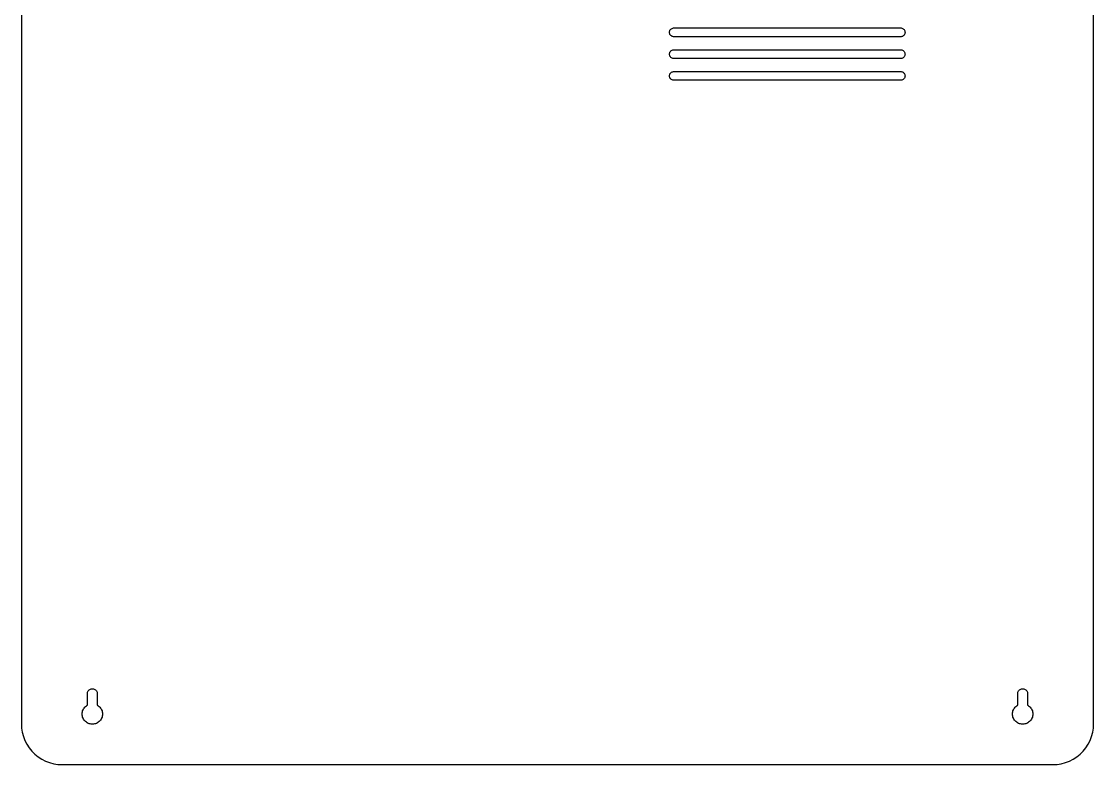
# Model space of a CAD drawing. Header units: metres. Extents: x -184 to 184, y -254 to 254.
# Drawn here: x -184.3 to 184.3, y -254.3 to 1.2 of the extents above; entities that cross this region are included whole.
import ezdxf

# ---------------------------------------------------------------- set-up
doc = ezdxf.new("R2010")
doc.units = ezdxf.units.M

msp = doc.modelspace()

# ---------------------------------------------------------------- linework, layer by layer
for p, q in [((-184.325, 240.325), (-184.325, -240.325)), ((184.325, -240.325), (184.325, 240.325)), ((38.5, -2.5), (38.5204, -2.2531)), ((38.5204, -2.74689), (38.5, -2.5)), ((38.5204, -2.2531), (38.5813, -2.01294)), ((38.5813, -2.98705), (38.5204, -2.74689)), ((38.5813, -2.01294), (38.6808, -1.78607)), ((38.6808, -3.21391), (38.5813, -2.98705)), ((38.6808, -1.78607), (38.8163, -1.57867)), ((38.8163, -3.42131), (38.6808, -3.21391)), ((38.8163, -1.57867), (38.9841, -1.39641)), ((38.9841, -3.60358), (38.8163, -3.42131)), ((38.9841, -1.39641), (39.1796, -1.24425)), ((39.1796, -3.75574), (38.9841, -3.60358)), ((39.1796, -1.24425), (39.3974, -1.12633)), ((39.3974, -1.12633), (39.6318, -1.0459)), ((39.6318, -1.0459), (39.8761, -1.00511)), ((39.8761, -1.00511), (118.124, -1.00511)), ((118.124, -1.00511), (118.368, -1.0459)), ((118.368, -1.0459), (118.603, -1.12633)), ((118.603, -1.12633), (118.82, -1.24425)), ((118.82, -1.24425), (119.016, -1.39641)), ((119.016, -3.60358), (118.82, -3.75574)), ((119.016, -1.39641), (119.184, -1.57867)), ((119.184, -3.42131), (119.016, -3.60358)), ((119.184, -1.57867), (119.319, -1.78607)), ((119.319, -3.21391), (119.184, -3.42131)), ((119.319, -1.78607), (119.419, -2.01294)), ((119.419, -2.98705), (119.319, -3.21391)), ((119.419, -2.01294), (119.48, -2.2531)), ((119.48, -2.74689), (119.419, -2.98705)), ((119.48, -2.2531), (119.5, -2.5)), ((119.5, -2.5), (119.48, -2.74689)), ((39.3974, -3.87366), (39.1796, -3.75574)), ((39.6318, -3.95409), (39.3974, -3.87366)), ((39.8761, -3.99487), (39.6318, -3.95409)), ((118.124, -3.99487), (39.8761, -3.99487)), ((118.368, -3.95409), (118.124, -3.99487)), ((118.603, -3.87366), (118.368, -3.95409)), ((118.82, -3.75574), (118.603, -3.87366)), ((38.5, -10), (38.5204, -9.7531)), ((38.5204, -10.2469), (38.5, -10)), ((38.5204, -9.7531), (38.5813, -9.51294)), ((38.5813, -10.487), (38.5204, -10.2469)), ((38.5813, -9.51294), (38.6808, -9.28607)), ((38.6808, -10.7139), (38.5813, -10.487)), ((38.6808, -9.28607), (38.8163, -9.07867)), ((38.8163, -10.9213), (38.6808, -10.7139)), ((38.8163, -9.07867), (38.9841, -8.89641)), ((38.9841, -11.1036), (38.8163, -10.9213)), ((38.9841, -8.89641), (39.1796, -8.74425)), ((39.1796, -8.74425), (39.3974, -8.62633)), ((39.3974, -8.62633), (39.6318, -8.5459)), ((39.6318, -8.5459), (39.8761, -8.50511)), ((39.8761, -8.50511), (118.124, -8.50511)), ((118.124, -8.50511), (118.368, -8.5459)), ((118.368, -8.5459), (118.603, -8.62633)), ((118.603, -8.62633), (118.82, -8.74425)), ((118.82, -8.74425), (119.016, -8.89641)), ((119.016, -8.89641), (119.184, -9.07867)), ((119.184, -10.9213), (119.016, -11.1036)), ((119.184, -9.07867), (119.319, -9.28607)), ((119.319, -10.7139), (119.184, -10.9213)), ((119.319, -9.28607), (119.419, -9.51294)), ((119.419, -10.487), (119.319, -10.7139)), ((119.419, -9.51294), (119.48, -9.7531)), ((119.48, -10.2469), (119.419, -10.487)), ((119.48, -9.7531), (119.5, -10)), ((119.5, -10), (119.48, -10.2469)), ((39.1796, -11.2557), (38.9841, -11.1036)), ((39.3974, -11.3737), (39.1796, -11.2557)), ((39.6318, -11.4541), (39.3974, -11.3737)), ((39.8761, -11.4949), (39.6318, -11.4541)), ((118.124, -11.4949), (39.8761, -11.4949)), ((118.368, -11.4541), (118.124, -11.4949)), ((118.603, -11.3737), (118.368, -11.4541)), ((118.82, -11.2557), (118.603, -11.3737)), ((119.016, -11.1036), (118.82, -11.2557)), ((38.5, -17.5), (38.5204, -17.2531)), ((38.5204, -17.7469), (38.5, -17.5)), ((38.5204, -17.2531), (38.5813, -17.0129)), ((38.5813, -17.987), (38.5204, -17.7469)), ((38.5813, -17.0129), (38.6808, -16.7861)), ((38.6808, -18.2139), (38.5813, -17.987)), ((38.6808, -16.7861), (38.8163, -16.5787)), ((38.8163, -18.4213), (38.6808, -18.2139)), ((38.8163, -16.5787), (38.9841, -16.3964)), ((38.9841, -18.6036), (38.8163, -18.4213)), ((38.9841, -16.3964), (39.1796, -16.2442)), ((39.1796, -16.2442), (39.3974, -16.1263)), ((39.3974, -16.1263), (39.6318, -16.0459)), ((39.6318, -16.0459), (39.8761, -16.0051)), ((39.8761, -16.0051), (118.124, -16.0051)), ((118.124, -16.0051), (118.368, -16.0459)), ((118.368, -16.0459), (118.603, -16.1263)), ((118.603, -16.1263), (118.82, -16.2442)), ((118.82, -16.2442), (119.016, -16.3964)), ((119.016, -16.3964), (119.184, -16.5787)), ((119.184, -18.4213), (119.016, -18.6036)), ((119.184, -16.5787), (119.319, -16.7861)), ((119.319, -18.2139), (119.184, -18.4213)), ((119.319, -16.7861), (119.419, -17.0129)), ((119.419, -17.987), (119.319, -18.2139)), ((119.419, -17.0129), (119.48, -17.2531)), ((119.48, -17.7469), (119.419, -17.987)), ((119.48, -17.2531), (119.5, -17.5)), ((119.5, -17.5), (119.48, -17.7469)), ((39.1796, -18.7557), (38.9841, -18.6036)), ((39.3974, -18.8737), (39.1796, -18.7557)), ((39.6318, -18.9541), (39.3974, -18.8737)), ((39.8761, -18.9949), (39.6318, -18.9541)), ((118.124, -18.9949), (39.8761, -18.9949)), ((118.368, -18.9541), (118.124, -18.9949)), ((118.603, -18.8737), (118.368, -18.9541)), ((118.82, -18.7557), (118.603, -18.8737)), ((119.016, -18.6036), (118.82, -18.7557)), ((-160.989, -228.604), (-160.782, -228.468)), ((-160.782, -228.468), (-160.557, -228.362)), ((-160.557, -228.362), (-160.32, -228.291)), ((-160.32, -228.291), (-160.074, -228.255)), ((-160.074, -228.255), (-159.826, -228.255)), ((-159.826, -228.255), (-159.58, -228.291)), ((-159.58, -228.291), (-159.343, -228.362)), ((-159.343, -228.362), (-159.118, -228.468)), ((-159.118, -228.468), (-158.911, -228.604)), ((158.911, -228.604), (159.118, -228.468)), ((159.118, -228.468), (159.343, -228.362)), ((159.343, -228.362), (159.58, -228.291)), ((159.58, -228.291), (159.826, -228.255)), ((159.826, -228.255), (160.074, -228.255)), ((160.074, -228.255), (160.32, -228.291)), ((160.32, -228.291), (160.557, -228.362)), ((160.557, -228.362), (160.782, -228.468)), ((160.782, -228.468), (160.989, -228.604)), ((-161.649, -229.888), (-161.622, -229.641)), ((-161.649, -233.893), (-161.649, -229.888)), ((-161.622, -229.641), (-161.559, -229.401)), ((-161.559, -229.401), (-161.462, -229.173)), ((-161.462, -229.173), (-161.333, -228.961)), ((-161.333, -228.961), (-161.174, -228.77)), ((-161.174, -228.77), (-160.989, -228.604)), ((-158.911, -228.604), (-158.726, -228.77)), ((-158.726, -228.77), (-158.567, -228.961)), ((-158.567, -228.961), (-158.438, -229.173)), ((-158.438, -229.173), (-158.341, -229.401)), ((-158.341, -229.401), (-158.278, -229.641)), ((-158.278, -229.641), (-158.251, -229.888)), ((-158.251, -229.888), (-158.251, -233.893)), ((158.251, -229.888), (158.278, -229.641)), ((158.251, -233.893), (158.251, -229.888)), ((158.278, -229.641), (158.341, -229.401)), ((158.341, -229.401), (158.438, -229.173)), ((158.438, -229.173), (158.567, -228.961)), ((158.567, -228.961), (158.726, -228.77)), ((158.726, -228.77), (158.911, -228.604)), ((160.989, -228.604), (161.174, -228.77)), ((161.174, -228.77), (161.333, -228.961)), ((161.333, -228.961), (161.462, -229.173)), ((161.462, -229.173), (161.559, -229.401)), ((161.559, -229.401), (161.622, -229.641)), ((161.622, -229.641), (161.649, -229.888)), ((161.649, -229.888), (161.649, -233.893)), ((-163.374, -236.222), (-163.279, -235.868)), ((-163.279, -235.868), (-163.147, -235.526)), ((-163.147, -235.526), (-162.981, -235.2)), ((-162.981, -235.2), (-162.782, -234.893)), ((-162.782, -234.893), (-162.551, -234.608)), ((-162.551, -234.608), (-162.292, -234.349)), ((-162.292, -234.349), (-162.007, -234.118)), ((-162.007, -234.118), (-161.7, -233.919)), ((-161.7, -233.919), (-161.649, -233.893)), ((-158.251, -233.893), (-158.2, -233.919)), ((-158.2, -233.919), (-157.893, -234.118)), ((-157.893, -234.118), (-157.608, -234.349)), ((-157.608, -234.349), (-157.349, -234.608)), ((-157.349, -234.608), (-157.118, -234.893)), ((-157.118, -234.893), (-156.919, -235.2)), ((-156.919, -235.2), (-156.753, -235.526)), ((-156.753, -235.526), (-156.621, -235.868)), ((-156.621, -235.868), (-156.526, -236.222)), ((156.526, -236.222), (156.621, -235.868)), ((156.621, -235.868), (156.753, -235.526)), ((156.753, -235.526), (156.919, -235.2)), ((156.919, -235.2), (157.118, -234.893)), ((157.118, -234.893), (157.349, -234.608)), ((157.349, -234.608), (157.608, -234.349)), ((157.608, -234.349), (157.893, -234.118)), ((157.893, -234.118), (158.2, -233.919)), ((158.2, -233.919), (158.251, -233.893)), ((161.649, -233.893), (161.7, -233.919)), ((161.7, -233.919), (162.007, -234.118)), ((162.007, -234.118), (162.292, -234.349)), ((162.292, -234.349), (162.551, -234.608)), ((162.551, -234.608), (162.782, -234.893)), ((162.782, -234.893), (162.981, -235.2)), ((162.981, -235.2), (163.147, -235.526)), ((163.147, -235.526), (163.279, -235.868)), ((163.279, -235.868), (163.374, -236.222)), ((-163.45, -236.95), (-163.431, -236.584)), ((-163.431, -237.316), (-163.45, -236.95)), ((-163.431, -236.584), (-163.374, -236.222)), ((-163.374, -237.678), (-163.431, -237.316)), ((-163.279, -238.032), (-163.374, -237.678)), ((-163.147, -238.374), (-163.279, -238.032)), ((-162.981, -238.7), (-163.147, -238.374)), ((-162.782, -239.007), (-162.981, -238.7)), ((-162.551, -239.292), (-162.782, -239.007)), ((-162.292, -239.551), (-162.551, -239.292)), ((-162.007, -239.782), (-162.292, -239.551)), ((-157.608, -239.551), (-157.893, -239.782)), ((-157.349, -239.292), (-157.608, -239.551)), ((-157.118, -239.007), (-157.349, -239.292)), ((-156.919, -238.7), (-157.118, -239.007)), ((-156.753, -238.374), (-156.919, -238.7)), ((-156.621, -238.032), (-156.753, -238.374)), ((-156.526, -237.678), (-156.621, -238.032)), ((-156.526, -236.222), (-156.469, -236.584)), ((-156.469, -237.316), (-156.526, -237.678)), ((-156.469, -236.584), (-156.45, -236.95)), ((-156.45, -236.95), (-156.469, -237.316)), ((156.45, -236.95), (156.469, -236.584)), ((156.469, -237.316), (156.45, -236.95)), ((156.469, -236.584), (156.526, -236.222)), ((156.526, -237.678), (156.469, -237.316)), ((156.621, -238.032), (156.526, -237.678)), ((156.753, -238.374), (156.621, -238.032)), ((156.919, -238.7), (156.753, -238.374)), ((157.118, -239.007), (156.919, -238.7)), ((157.349, -239.292), (157.118, -239.007)), ((157.608, -239.551), (157.349, -239.292)), ((157.893, -239.782), (157.608, -239.551)), ((162.292, -239.551), (162.007, -239.782)), ((162.551, -239.292), (162.292, -239.551)), ((162.782, -239.007), (162.551, -239.292)), ((162.981, -238.7), (162.782, -239.007)), ((163.147, -238.374), (162.981, -238.7)), ((163.279, -238.032), (163.147, -238.374)), ((163.374, -237.678), (163.279, -238.032)), ((163.374, -236.222), (163.431, -236.584)), ((163.431, -237.316), (163.374, -237.678)), ((163.431, -236.584), (163.45, -236.95)), ((163.45, -236.95), (163.431, -237.316)), ((-184.325, -240.325), (-184.248, -241.788)), ((-184.248, -241.788), (-184.019, -243.236)), ((-184.019, -243.236), (-183.64, -244.651)), ((-161.7, -239.981), (-162.007, -239.782)), ((-161.374, -240.147), (-161.7, -239.981)), ((-161.032, -240.279), (-161.374, -240.147)), ((-160.678, -240.374), (-161.032, -240.279)), ((-160.316, -240.431), (-160.678, -240.374)), ((-159.95, -240.45), (-160.316, -240.431)), ((-159.584, -240.431), (-159.95, -240.45)), ((-159.222, -240.374), (-159.584, -240.431)), ((-158.868, -240.279), (-159.222, -240.374)), ((-158.526, -240.147), (-158.868, -240.279)), ((-158.2, -239.981), (-158.526, -240.147)), ((-157.893, -239.782), (-158.2, -239.981)), ((158.2, -239.981), (157.893, -239.782)), ((158.526, -240.147), (158.2, -239.981)), ((158.868, -240.279), (158.526, -240.147)), ((159.222, -240.374), (158.868, -240.279)), ((159.584, -240.431), (159.222, -240.374)), ((159.95, -240.45), (159.584, -240.431)), ((160.316, -240.431), (159.95, -240.45)), ((160.678, -240.374), (160.316, -240.431)), ((161.032, -240.279), (160.678, -240.374)), ((161.374, -240.147), (161.032, -240.279)), ((161.7, -239.981), (161.374, -240.147)), ((162.007, -239.782), (161.7, -239.981)), ((183.64, -244.651), (184.019, -243.236)), ((184.019, -243.236), (184.248, -241.788)), ((184.248, -241.788), (184.325, -240.325)), ((-183.64, -244.651), (-183.115, -246.019)), ((-183.115, -246.019), (-182.449, -247.325)), ((182.449, -247.325), (183.115, -246.019)), ((183.115, -246.019), (183.64, -244.651)), ((-182.449, -247.325), (-181.651, -248.554)), ((-181.651, -248.554), (-180.729, -249.693)), ((-180.729, -249.693), (-179.693, -250.729)), ((179.693, -250.729), (180.729, -249.693)), ((180.729, -249.693), (181.651, -248.554)), ((181.651, -248.554), (182.449, -247.325)), ((-179.693, -250.729), (-178.554, -251.651)), ((-178.554, -251.651), (-177.325, -252.449)), ((-177.325, -252.449), (-176.019, -253.115)), ((-176.019, -253.115), (-174.651, -253.64)), ((-174.651, -253.64), (-173.236, -254.019)), ((-173.236, -254.019), (-171.788, -254.248)), ((-171.788, -254.248), (-170.325, -254.325)), ((-170.325, -254.325), (170.325, -254.325)), ((170.325, -254.325), (171.788, -254.248)), ((171.788, -254.248), (173.236, -254.019)), ((173.236, -254.019), (174.651, -253.64)), ((174.651, -253.64), (176.019, -253.115)), ((176.019, -253.115), (177.325, -252.449)), ((177.325, -252.449), (178.554, -251.651)), ((178.554, -251.651), (179.693, -250.729))]:
    msp.add_line(p, q)

doc.saveas('drawing.dxf')
